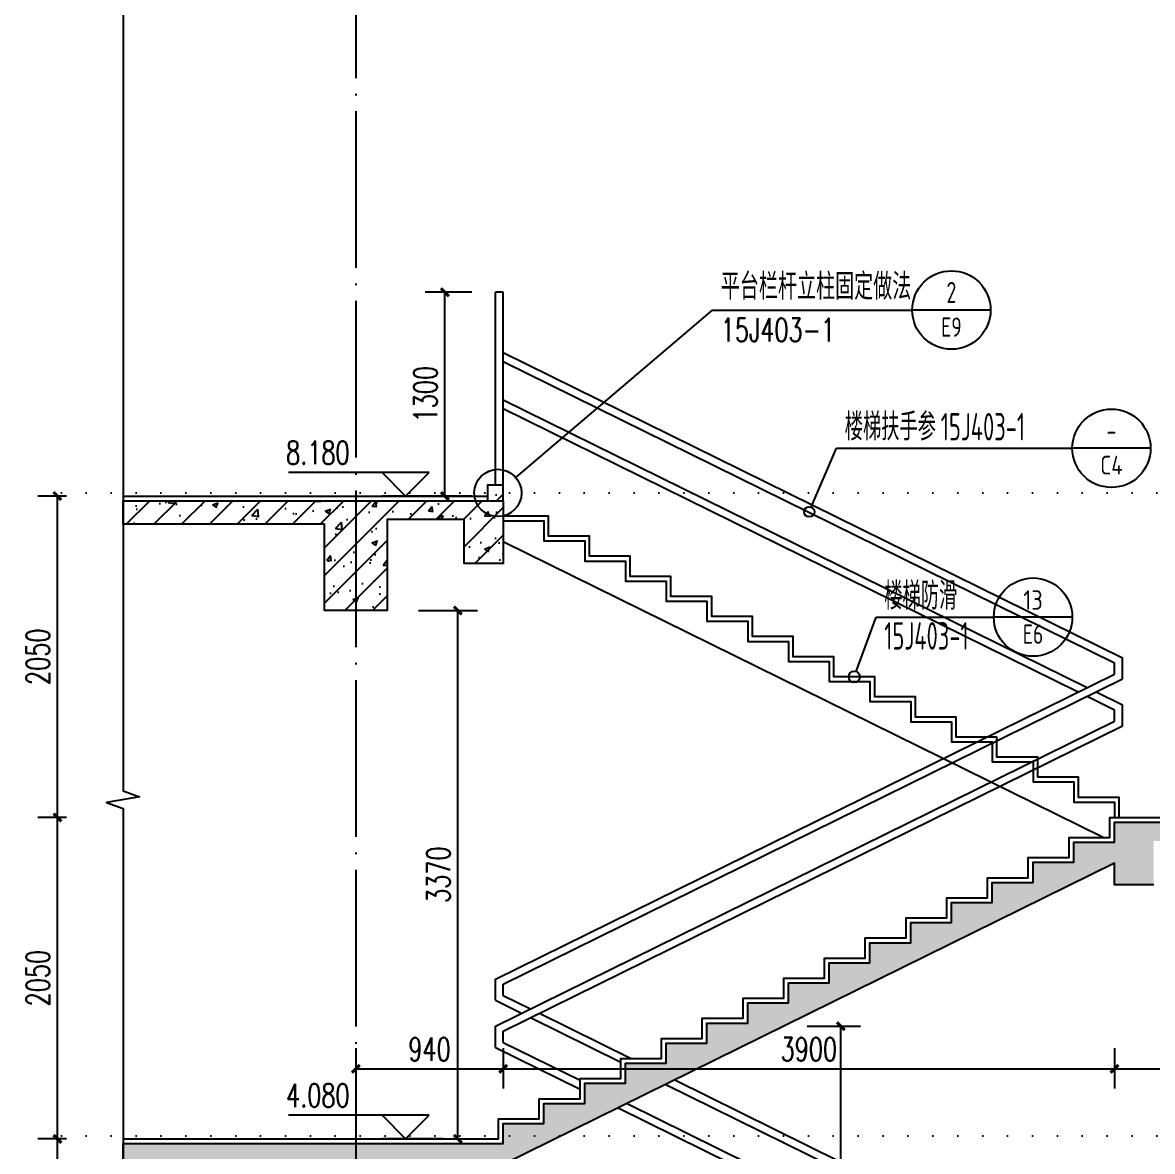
# Model space of a CAD drawing. Header units: millimetres. Extents: x -1048436 to -185795, y -983427 to 400387.
# Drawn here: x -597946 to -590738, y -676324 to -669124 of the extents above; entities that cross this region are included whole.
import ezdxf
from ezdxf.enums import TextEntityAlignment as Align

# ---------------------------------------------------------------- set-up
doc = ezdxf.new("R2010")
doc.units = ezdxf.units.MM
doc.header["$LTSCALE"] = 500
doc.linetypes.add('DOT2', pattern=[3.175, 0, -3.175])
doc.linetypes.add('DOTE', pattern=[2.42, 2, -0.2, 0.02, -0.2])
for name, color, linetype in [('PUB_DIM', 3, 'Continuous'), ('建-填充', 9, 'Continuous'), ('建-墙-完成面', 95, 'Continuous'), ('建-墙-混凝土墙', 6, 'Continuous'), ('建-文字', 4, 'Continuous'), ('建-楼层线', 1, 'DOT2'), ('建-楼梯-扶手栏杆', 3, 'Continuous'), ('建-符号', 13, 'Continuous'), ('建-轴线', 16, 'DOTE')]:
    doc.layers.add(name, color=color, linetype=linetype)
doc.styles.add('_TCH_DIM', font='SIMPLEX', dxfattribs={"bigfont": 'GBCBIG'})
doc.styles.add('_TCH_DIM_T3', font='SIMPLEX', dxfattribs={"width": 0.705882, "bigfont": 'GBCBIG'})
doc.styles.add('XD2008', font='xd-hzs.shx', dxfattribs={"width": 0.7, "bigfont": 'xd-hztxt.shx'})
doc.dimstyles.new('_TCH_ARCH&&50', dxfattribs={"dimtxt": 148.75, "dimasz": 50, "dimexe": 125, "dimexo": 150, "dimgap": 50, "dimtad": 1, "dimdec": 0, "dimzin": 0, "dimdsep": 46, "dimtxsty": '_TCH_DIM_T3', "dimblk": 'ARCHTICK', "dimcen": 0.09, "dimclrt": 7, "dimazin": 2, "dimtfac": 1, "dimtdec": 0, "dimtix": 1, "dimtmove": 2, "dimatfit": 3, "dimldrblk": 'ARCHTICK', "dimfxl": 1, "dimtolj": 1, "dimtzin": 0, "dimarcsym": 0})

# ---------------------------------------------------------------- blocks, each defined once
blk = doc.blocks.new('_ArchTick')
at = {"color": 0, "linetype": 'ByBlock', "const_width": 0.4}
blk.add_lwpolyline([(-0.5, -0.5), (0.5, 0.5)], dxfattribs=at)
blk = doc.blocks.new('*D950')
at = {"layer": 'Defpoints', "color": 0, "transparency": 16777216}
for p in [(-595569.4, -672873.7), (-595169, -672873.7), (-595569.4, -676243.7)]:
    blk.add_point(p, dxfattribs=at)
at = {"layer": 'PUB_DIM', "color": 0, "lineweight": -2, "transparency": 16777216}
for p, q in [((-595419.4, -672873.7), (-595044, -672873.7)), ((-595169, -676243.7), (-595169, -672873.7)), ((-595419.4, -676243.7), (-595044, -676243.7))]:
    blk.add_line(p, q, dxfattribs=at)
at = {"layer": 'PUB_DIM', "color": 0, "lineweight": -2, "transparency": 16777216, "xscale": 50, "yscale": 50, "zscale": 50}
for p, rotation in [((-595169, -672873.7), 90), ((-595169, -676243.7), 270)]:
    blk.add_blockref('_ArchTick', p, dxfattribs=dict(at, rotation=rotation))
at = {"layer": 'PUB_DIM', "color": 7, "transparency": 16777216, "insert": (-595293.3, -674558.7), "char_height": 148.75, "attachment_point": 5, "rotation": 90, "style": '_TCH_DIM_T3'}
blk.add_mtext('\\A1;3370', dxfattribs=at)
blk = doc.blocks.new('*D951')
at = {"layer": 'Defpoints', "color": 0, "transparency": 16777216}
for p in [(-593089.6, -675525.3), (-592725.8, -675525.3), (-593089.6, -679062.4)]:
    blk.add_point(p, dxfattribs=at)
at = {"layer": 'PUB_DIM', "color": 0, "lineweight": -2, "transparency": 16777216}
for p, q in [((-592939.6, -675525.3), (-592600.8, -675525.3)), ((-592725.8, -679062.4), (-592725.8, -675525.3)), ((-592939.6, -679062.4), (-592600.8, -679062.4))]:
    blk.add_line(p, q, dxfattribs=at)
at = {"layer": 'PUB_DIM', "color": 0, "lineweight": -2, "transparency": 16777216, "xscale": 50, "yscale": 50, "zscale": 50}
for p, rotation in [((-592725.8, -675525.3), 90), ((-592725.8, -679062.4), 270)]:
    blk.add_blockref('_ArchTick', p, dxfattribs=dict(at, rotation=rotation))
at = {"layer": 'PUB_DIM', "color": 7, "transparency": 16777216, "insert": (-592850.2, -677293.9), "char_height": 148.75, "attachment_point": 5, "rotation": 90, "style": '_TCH_DIM_T3'}
blk.add_mtext('\\A1;3537', dxfattribs=at)
blk = doc.blocks.new('*D953')
at = {"layer": 'Defpoints', "color": 0, "transparency": 16777216}
for p in [(-595251.5, -670843.7), (-594929.6, -670843.7), (-594929.6, -672143.7)]:
    blk.add_point(p, dxfattribs=at)
at = {"layer": 'PUB_DIM', "color": 0, "lineweight": -2, "transparency": 16777216}
for p, q in [((-595079.6, -670843.7), (-595376.5, -670843.7)), ((-595251.5, -672143.7), (-595251.5, -670843.7)), ((-595079.6, -672143.7), (-595376.5, -672143.7))]:
    blk.add_line(p, q, dxfattribs=at)
at = {"layer": 'PUB_DIM', "color": 0, "lineweight": -2, "transparency": 16777216, "xscale": 50, "yscale": 50, "zscale": 50}
for p, rotation in [((-595251.5, -670843.7), 90), ((-595251.5, -672143.7), 270)]:
    blk.add_blockref('_ArchTick', p, dxfattribs=dict(at, rotation=rotation))
at = {"layer": 'PUB_DIM', "color": 7, "transparency": 16777216, "insert": (-595375.9, -671493.7), "char_height": 148.75, "attachment_point": 5, "rotation": 90, "style": '_TCH_DIM_T3'}
blk.add_mtext('\\A1;1300', dxfattribs=at)
blk = doc.blocks.new('*D2105')
at = {"layer": 'Defpoints', "color": 0, "transparency": 16777216}
for p in [(-595819.6, -675514.7), (-594879.6, -675514.7), (-594879.6, -675797)]:
    blk.add_point(p, dxfattribs=at)
at = {"layer": 'PUB_DIM', "color": 0, "lineweight": -2, "transparency": 16777216}
for p, q in [((-595819.6, -675664.7), (-595819.6, -675922)), ((-594879.6, -675664.7), (-594879.6, -675922)), ((-595819.6, -675797), (-594879.6, -675797))]:
    blk.add_line(p, q, dxfattribs=at)
at = {"layer": 'PUB_DIM', "color": 0, "lineweight": -2, "transparency": 16777216, "xscale": 50, "yscale": 50, "zscale": 50, "rotation": 180}
blk.add_blockref('_ArchTick', (-595819.6, -675797), dxfattribs=at)
at = {"layer": 'PUB_DIM', "color": 0, "lineweight": -2, "transparency": 16777216, "xscale": 50, "yscale": 50, "zscale": 50}
blk.add_blockref('_ArchTick', (-594879.6, -675797), dxfattribs=at)
at = {"layer": 'PUB_DIM', "color": 7, "transparency": 16777216, "insert": (-595349.6, -675672.6), "char_height": 148.75, "attachment_point": 5, "style": '_TCH_DIM_T3'}
blk.add_mtext('\\A1;940', dxfattribs=at)
blk = doc.blocks.new('*D2106')
at = {"layer": 'Defpoints', "color": 0, "transparency": 16777216}
for p in [(-594879.6, -675514.7), (-590979.6, -675514.7), (-590979.6, -675797)]:
    blk.add_point(p, dxfattribs=at)
at = {"layer": 'PUB_DIM', "color": 0, "lineweight": -2, "transparency": 16777216}
for p, q in [((-594879.6, -675664.7), (-594879.6, -675922)), ((-590979.6, -675664.7), (-590979.6, -675922)), ((-594879.6, -675797), (-590979.6, -675797))]:
    blk.add_line(p, q, dxfattribs=at)
at = {"layer": 'PUB_DIM', "color": 0, "lineweight": -2, "transparency": 16777216, "xscale": 50, "yscale": 50, "zscale": 50, "rotation": 180}
blk.add_blockref('_ArchTick', (-594879.6, -675797), dxfattribs=at)
at = {"layer": 'PUB_DIM', "color": 0, "lineweight": -2, "transparency": 16777216, "xscale": 50, "yscale": 50, "zscale": 50}
blk.add_blockref('_ArchTick', (-590979.6, -675797), dxfattribs=at)
at = {"layer": 'PUB_DIM', "color": 7, "transparency": 16777216, "insert": (-592929.6, -675672.6), "char_height": 148.75, "attachment_point": 5, "style": '_TCH_DIM_T3'}
blk.add_mtext('\\A1;3900', dxfattribs=at)
blk = doc.blocks.new('*D2107')
at = {"layer": 'Defpoints', "color": 0, "transparency": 16777216}
for p in [(-590979.6, -675514.7), (-589319.6, -675514.7), (-589319.6, -675797)]:
    blk.add_point(p, dxfattribs=at)
at = {"layer": 'PUB_DIM', "color": 0, "lineweight": -2, "transparency": 16777216}
for p, q in [((-590979.6, -675664.7), (-590979.6, -675922)), ((-589319.6, -675664.7), (-589319.6, -675922)), ((-590979.6, -675797), (-589319.6, -675797))]:
    blk.add_line(p, q, dxfattribs=at)
at = {"layer": 'PUB_DIM', "color": 0, "lineweight": -2, "transparency": 16777216, "xscale": 50, "yscale": 50, "zscale": 50, "rotation": 180}
blk.add_blockref('_ArchTick', (-590979.6, -675797), dxfattribs=at)
at = {"layer": 'PUB_DIM', "color": 0, "lineweight": -2, "transparency": 16777216, "xscale": 50, "yscale": 50, "zscale": 50}
blk.add_blockref('_ArchTick', (-589319.6, -675797), dxfattribs=at)
at = {"layer": 'PUB_DIM', "color": 7, "transparency": 16777216, "insert": (-590149.6, -675672.6), "char_height": 148.75, "attachment_point": 5, "style": '_TCH_DIM_T3'}
blk.add_mtext('\\A1;1660', dxfattribs=at)
blk = doc.blocks.new('*D2121')
at = {"layer": 'Defpoints', "color": 0, "transparency": 16777216}
for p in [(-597723.7, -676243.7), (-597515.2, -676243.7), (-597515.2, -678293.7)]:
    blk.add_point(p, dxfattribs=at)
at = {"layer": 'PUB_DIM', "color": 0, "lineweight": -2, "transparency": 16777216}
for p, q in [((-597665.2, -676243.7), (-597848.7, -676243.7)), ((-597723.7, -678293.7), (-597723.7, -676243.7)), ((-597665.2, -678293.7), (-597848.7, -678293.7))]:
    blk.add_line(p, q, dxfattribs=at)
at = {"layer": 'PUB_DIM', "color": 0, "lineweight": -2, "transparency": 16777216, "xscale": 50, "yscale": 50, "zscale": 50}
for p, rotation in [((-597723.7, -676243.7), 90), ((-597723.7, -678293.7), 270)]:
    blk.add_blockref('_ArchTick', p, dxfattribs=dict(at, rotation=rotation))
at = {"layer": 'PUB_DIM', "color": 7, "transparency": 16777216, "insert": (-597848.1, -677268.7), "char_height": 148.75, "attachment_point": 5, "rotation": 90, "style": '_TCH_DIM_T3'}
blk.add_mtext('\\A1;2050', dxfattribs=at)
blk = doc.blocks.new('*D2122')
at = {"layer": 'Defpoints', "color": 0, "transparency": 16777216}
for p in [(-597723.7, -674193.7), (-597515.2, -674193.7), (-597515.2, -676243.7)]:
    blk.add_point(p, dxfattribs=at)
at = {"layer": 'PUB_DIM', "color": 0, "lineweight": -2, "transparency": 16777216}
for p, q in [((-597665.2, -674193.7), (-597848.7, -674193.7)), ((-597723.7, -676243.7), (-597723.7, -674193.7)), ((-597665.2, -676243.7), (-597848.7, -676243.7))]:
    blk.add_line(p, q, dxfattribs=at)
at = {"layer": 'PUB_DIM', "color": 0, "lineweight": -2, "transparency": 16777216, "xscale": 50, "yscale": 50, "zscale": 50}
for p, rotation in [((-597723.7, -674193.7), 90), ((-597723.7, -676243.7), 270)]:
    blk.add_blockref('_ArchTick', p, dxfattribs=dict(at, rotation=rotation))
at = {"layer": 'PUB_DIM', "color": 7, "transparency": 16777216, "insert": (-597848.1, -675218.7), "char_height": 148.75, "attachment_point": 5, "rotation": 90, "style": '_TCH_DIM_T3'}
blk.add_mtext('\\A1;2050', dxfattribs=at)
blk = doc.blocks.new('*D2123')
at = {"layer": 'Defpoints', "color": 0, "transparency": 16777216}
for p in [(-597723.7, -672143.7), (-597515.2, -672143.7), (-597515.2, -674193.7)]:
    blk.add_point(p, dxfattribs=at)
at = {"layer": 'PUB_DIM', "color": 0, "lineweight": -2, "transparency": 16777216}
for p, q in [((-597665.2, -672143.7), (-597848.7, -672143.7)), ((-597723.7, -674193.7), (-597723.7, -672143.7)), ((-597665.2, -674193.7), (-597848.7, -674193.7))]:
    blk.add_line(p, q, dxfattribs=at)
at = {"layer": 'PUB_DIM', "color": 0, "lineweight": -2, "transparency": 16777216, "xscale": 50, "yscale": 50, "zscale": 50}
for p, rotation in [((-597723.7, -672143.7), 90), ((-597723.7, -674193.7), 270)]:
    blk.add_blockref('_ArchTick', p, dxfattribs=dict(at, rotation=rotation))
at = {"layer": 'PUB_DIM', "color": 7, "transparency": 16777216, "insert": (-597848.1, -673168.7), "char_height": 148.75, "attachment_point": 5, "rotation": 90, "style": '_TCH_DIM_T3'}
blk.add_mtext('\\A1;2050', dxfattribs=at)

msp = doc.modelspace()

# ---------------------------------------------------------------- hatches: boundary and pattern name
at = {"layer": '建-填充'}
h = msp.add_hatch(dxfattribs=at)
h.set_pattern_fill('钢筋混凝土', color=256, scale=50, style=0)
h.set_pattern_definition([(45, (0, 0), (-88.388348, 88.388348), []), (50, (0, 0), (358.63009, -31.37607), [37.5, -412.5]), (355, (0, 0), (-69.37567, 376.09607), [30, -330]), (100.4514, (29.9, -2.6), (289.25469, 344.71977), [31.8701, -350.57106]), (46.1842, (0, 100), (533.62052, -82.7595), [56.25, -618.75]), (96.6356, (44.47, 93.1), (467.33135, 487.05894), [47.80514, -525.8565]), (351.1842, (0, 100), (467.33097, 487.0593), [45, -495]), (21, (50, 75), (298.45353, -201.30945), [37.5, -412.5]), (326, (50, 75), (121.65767, 362.57502), [30, -330]), (71.4514, (74.87, 58.22), (420.11131, 161.26525), [31.8701, -350.57106]), (37.5, (0, 0), (6.079928, 166.446927), [0, -326, 0, -335, 0, -331.25]), (7.5, (0, 0), (131.53477, 197.205856), [0, -191, 0, -318.5, 0, -126.25]), (327.5, (-111.5, 0), (266.911218, -11.277436), [0, -125, 0, -390, 0, -517.5]), (317.5, (-161.5, 0), (291.593085, 50.05249), [0, -162.5, 0, -259, 0, -367.5])])
h.paths.add_polyline_path([(-594879.6, -672173.7), (-594879.6, -672073.7), (-594979.6, -672073.7), (-594979.6, -672173.7)])
h = msp.add_hatch(dxfattribs=at)
h.set_pattern_fill('钢筋混凝土', color=256, scale=50, style=0)
h.set_pattern_definition([(45, (-284123.26, 714402.57), (-88.388348, 88.388348), []), (50, (-284123.26, 714402.57), (358.63009, -31.37607), [37.5, -412.5]), (355, (-284123.26, 714402.57), (-69.37567, 376.09607), [30, -330]), (100.4514, (-284093.37, 714399.95), (289.25469, 344.71977), [31.870095, -350.57106]), (46.1842, (-284123.26, 714502.57), (533.62052, -82.75951), [56.25, -618.75]), (96.6356, (-284078.8, 714495.67), (467.33135, 487.05894), [47.80514, -525.8565]), (351.1842, (-284123.26, 714502.57), (467.33097, 487.0593), [45, -495]), (21, (-284073.26, 714477.57), (298.453526, -201.309445), [37.5, -412.5]), (326, (-284073.26, 714477.57), (121.65767, 362.57502), [30, -330]), (71.4514, (-284048.4, 714460.8), (420.111314, 161.26525), [31.870095, -350.57106]), (37.5, (-284123.26, 714402.57), (6.079928, 166.446927), [0, -326, 0, -335, 0, -331.25]), (7.5, (-284123.26, 714402.57), (131.534769, 197.205856), [0, -191, 0, -318.5, 0, -126.25]), (327.5, (-284234.76, 714402.57), (266.911218, -11.277436), [0, -125, 0, -390, 0, -517.5]), (317.5, (-284284.76, 714402.57), (291.593085, 50.05249), [0, -162.5, 0, -259, 0, -367.5])])
h.paths.add_polyline_path([(-594879.6, -672173.7), (-594879.6, -672573.7), (-595129.6, -672573.7), (-595129.6, -672293.7), (-595619.6, -672293.7), (-595619.6, -672873.7), (-596019.6, -672873.7), (-596019.6, -672323.7), (-597304.9, -672323.7), (-597304.9, -672173.7)])
h = msp.add_hatch(dxfattribs=at)
h.set_pattern_fill('钢筋混凝土', color=256, scale=50, style=0)
h.set_pattern_definition([(45, (-284383.19, 718502.57), (-88.388348, 88.388348), []), (50, (-284383.2, 718502.57), (358.63009, -31.37607), [37.5, -412.5]), (355, (-284383.2, 718502.57), (-69.37567, 376.09607), [30, -330]), (100.4514, (-284353.3, 718499.95), (289.25469, 344.71977), [31.870095, -350.57106]), (46.1842, (-284383.2, 718602.57), (533.62052, -82.75951), [56.25, -618.75]), (96.6356, (-284338.7, 718595.67), (467.33135, 487.05894), [47.80514, -525.8565]), (351.1842, (-284383.2, 718602.57), (467.33097, 487.0593), [45, -495]), (21, (-284333.2, 718577.57), (298.453526, -201.309445), [37.5, -412.5]), (326, (-284333.2, 718577.57), (121.65767, 362.57502), [30, -330]), (71.4514, (-284308.3, 718560.8), (420.111314, 161.26525), [31.870095, -350.57106]), (37.5, (-284383.19, 718502.57), (6.079928, 166.446927), [0, -326, 0, -335, 0, -331.25]), (7.5, (-284383.19, 718502.57), (131.534769, 197.205856), [0, -191, 0, -318.5, 0, -126.25]), (327.5, (-284494.69, 718502.57), (266.911218, -11.277436), [0, -125, 0, -390, 0, -517.5]), (317.5, (-284544.69, 718502.57), (291.593085, 50.05249), [0, -162.5, 0, -259, 0, -367.5])])
h.paths.add_polyline_path([(-597304.9, -676423.7), (-597304.9, -676273.7), (-594879.6, -676273.7), (-594879.6, -676145.5), (-594619.6, -676145.5), (-594619.6, -676017.4), (-594359.6, -676017.4), (-594359.6, -675889.3), (-594099.6, -675889.3), (-594099.6, -675761.2), (-593839.6, -675761.2), (-593839.6, -675633), (-593579.6, -675633), (-593579.6, -675504.9), (-593319.6, -675504.9), (-593319.6, -675376.8), (-593059.6, -675376.8), (-593059.6, -675248.7), (-592799.6, -675248.7), (-592799.6, -675120.5), (-592539.6, -675120.5), (-592539.6, -674992.4), (-592279.6, -674992.4), (-592279.6, -674864.3), (-592019.6, -674864.3), (-592019.6, -674736.2), (-591759.6, -674736.2), (-591759.6, -674608), (-591499.6, -674608), (-591499.6, -674479.9), (-591239.6, -674479.9), (-591239.6, -674351.8), (-590979.6, -674351.8), (-590979.6, -674223.7), (-589069.6, -674223.7), (-589069.6, -674623.7), (-589319.6, -674623.7), (-589319.6, -674343.7), (-590729.6, -674343.7), (-590729.6, -674623.7), (-590979.6, -674623.7), (-590979.6, -674485.6), (-594879.6, -676407.4), (-594879.6, -676673.7), (-595129.6, -676673.7), (-595129.6, -676393.7), (-595619.6, -676393.7), (-595619.6, -676973.7), (-596019.6, -676973.7), (-596019.6, -676423.7)])

# ---------------------------------------------------------------- linework, layer by layer
msp.add_line((-595819.7, -676223.7), (-595819.6, -676223.7))
at = {"layer": '建-墙-完成面'}
for p, q in [((-597304.9, -672143.7), (-595819.6, -672143.7)), ((-597304.9, -676243.7), (-595919.7, -676243.7))]:
    msp.add_line(p, q, dxfattribs=at)
for points in [[(-595819.6, -672143.7), (-594979.6, -672143.7)], [(-590949.6, -674193.7), (-590949.6, -674193.7), (-590949.6, -674065.5), (-591209.6, -674065.5), (-591209.6, -673937.4), (-591469.6, -673937.4), (-591469.6, -673809.3), (-591729.6, -673809.3), (-591729.6, -673681.2), (-591989.6, -673681.2), (-591989.6, -673553), (-592249.6, -673553), (-592249.6, -673424.9), (-592509.6, -673424.9), (-592509.6, -673296.8), (-592769.6, -673296.8), (-592769.6, -673168.7), (-593029.6, -673168.7), (-593029.6, -673040.5), (-593289.6, -673040.5), (-593289.6, -672912.4), (-593549.6, -672912.4), (-593549.6, -672784.3), (-593809.6, -672784.3), (-593809.6, -672656.2), (-594069.6, -672656.2), (-594069.6, -672528), (-594329.6, -672528), (-594329.6, -672399.9), (-594589.6, -672399.9), (-594589.6, -672271.8), (-594879.6, -672271.8)], [(-595919.7, -676243.7), (-594909.6, -676243.7), (-594909.6, -676115.5), (-594649.6, -676115.5), (-594649.6, -675987.4), (-594389.6, -675987.4), (-594389.6, -675859.3), (-594129.6, -675859.3), (-594129.6, -675731.2), (-593869.6, -675731.2), (-593869.6, -675603), (-593609.6, -675603), (-593609.6, -675474.9), (-593349.6, -675474.9), (-593349.6, -675346.8), (-593089.6, -675346.8), (-593089.6, -675218.7), (-592829.6, -675218.7), (-592829.6, -675090.5), (-592569.6, -675090.5), (-592569.6, -674962.4), (-592309.6, -674962.4), (-592309.6, -674834.3), (-592049.6, -674834.3), (-592049.6, -674706.2), (-591789.6, -674706.2), (-591789.6, -674578), (-591529.6, -674578), (-591529.6, -674449.9), (-591269.6, -674449.9), (-591269.6, -674321.8), (-591009.6, -674321.8), (-591009.6, -674193.7), (-589069.6, -674193.7)]]:
    msp.add_lwpolyline(points, dxfattribs=at)
at = {"layer": '建-墙-混凝土墙'}
msp.add_lwpolyline([(-594879.6, -672173.7), (-594879.6, -672073.7), (-594979.6, -672073.7), (-594979.6, -672173.7), (-594879.6, -672173.7)], close=True, dxfattribs=at)
for points in [[(-594879.6, -672173.7), (-594879.6, -672573.7), (-595129.6, -672573.7), (-595129.6, -672293.7), (-595619.6, -672293.7), (-595619.6, -672873.7), (-596019.6, -672873.7), (-596019.6, -672323.7), (-597304.9, -672323.7), (-597304.9, -672173.7), (-594879.6, -672173.7)], [(-594879.6, -672301.8), (-594619.6, -672301.8), (-594619.6, -672429.9), (-594359.6, -672429.9), (-594359.6, -672558), (-594099.6, -672558), (-594099.6, -672686.2), (-593839.6, -672686.2), (-593839.6, -672814.3), (-593579.6, -672814.3), (-593579.6, -672942.4), (-593319.6, -672942.4), (-593319.6, -673070.5), (-593059.6, -673070.5), (-593059.6, -673198.7), (-592799.6, -673198.7), (-592799.6, -673326.8), (-592539.6, -673326.8), (-592539.6, -673454.9), (-592279.6, -673454.9), (-592279.6, -673583), (-592019.6, -673583), (-592019.6, -673711.2), (-591759.6, -673711.2), (-591759.6, -673839.3), (-591499.6, -673839.3), (-591499.6, -673967.4), (-591239.6, -673967.4), (-591239.6, -674095.5), (-590979.6, -674095.5), (-590979.6, -674193.7)], [(-591052, -674321.8), (-594879.6, -672435.6)], [(-597304.9, -676423.7), (-597304.9, -676273.7), (-594879.6, -676273.7), (-594879.6, -676145.5), (-594619.6, -676145.5), (-594619.6, -676017.4), (-594359.6, -676017.4), (-594359.6, -675889.3), (-594099.6, -675889.3), (-594099.6, -675761.2), (-593839.6, -675761.2), (-593839.6, -675633), (-593579.6, -675633), (-593579.6, -675504.9), (-593319.6, -675504.9), (-593319.6, -675376.8), (-593059.6, -675376.8), (-593059.6, -675248.7), (-592799.6, -675248.7), (-592799.6, -675120.5), (-592539.6, -675120.5), (-592539.6, -674992.4), (-592279.6, -674992.4), (-592279.6, -674864.3), (-592019.6, -674864.3), (-592019.6, -674736.2), (-591759.6, -674736.2), (-591759.6, -674608), (-591499.6, -674608), (-591499.6, -674479.9), (-591239.6, -674479.9), (-591239.6, -674351.8), (-590979.6, -674351.8), (-590979.6, -674223.7), (-589069.6, -674223.7)], [(-590729.6, -674623.7), (-590979.6, -674623.7), (-590979.6, -674485.6), (-594879.6, -676407.4)]]:
    msp.add_lwpolyline(points, dxfattribs=at)
at = {"layer": '建-楼层线', "ltscale": 0.1}
for p, q in [((-597698.2, -672123.7), (-587970.1, -672123.7)), ((-597698.2, -672123.7), (-587970.1, -672123.7)), ((-597698.2, -676223.7), (-587970.1, -676223.7))]:
    msp.add_line(p, q, dxfattribs=at)
at = {"layer": '建-楼梯-扶手栏杆'}
for p, q in [((-594879.6, -670843.7), (-594929.6, -670843.7)), ((-594929.6, -672073.7), (-594929.6, -670843.7)), ((-594879.6, -672173.7), (-594879.6, -670843.7)), ((-594879.6, -671228.9), (-594879.6, -671096.5)), ((-594879.6, -671228.9), (-590929.6, -673175.4)), ((-594879.6, -671284.6), (-590979.6, -673206.5)), ((-594879.6, -671528.9), (-594879.6, -671456.5)), ((-594879.6, -671528.9), (-591154, -673364.8)), ((-594879.6, -671584.6), (-591210.6, -673392.7)), ((-590929.6, -673310), (-590929.6, -673175.4)), ((-590929.6, -673310), (-590929.6, -673175.4)), ((-590979.6, -673278.9), (-590979.6, -673206.5)), ((-590979.6, -673278.9), (-590979.6, -673206.5)), ((-594929.6, -675225.4), (-590979.6, -673278.9)), ((-594879.6, -675256.5), (-590929.6, -673310)), ((-591154, -673420.5), (-590979.6, -673506.5)), ((-591154, -673420.5), (-590979.6, -673506.5)), ((-591097.5, -673392.7), (-590929.6, -673475.4)), ((-591097.5, -673392.7), (-590929.6, -673475.4)), ((-590929.6, -673610), (-590929.6, -673475.4)), ((-590929.6, -673610), (-590929.6, -673475.4)), ((-590979.6, -673578.9), (-590979.6, -673506.5)), ((-590979.6, -673578.9), (-590979.6, -673506.5)), ((-594929.6, -675525.4), (-590979.6, -673578.9)), ((-594879.6, -675556.5), (-590929.6, -673610)), ((-594929.6, -675360), (-594929.6, -675225.4)), ((-594879.6, -675328.9), (-594879.6, -675256.5)), ((-594929.6, -675360), (-594761.8, -675442.7)), ((-594879.6, -675328.9), (-594705.3, -675414.8)), ((-594705.3, -675470.5), (-594129.6, -675754.2)), ((-594648.7, -675442.7), (-594063.3, -675731.2)), ((-594929.6, -675660), (-594929.6, -675525.4)), ((-594879.6, -675628.9), (-594879.6, -675556.5)), ((-594879.6, -675628.9), (-594389.6, -675870.3)), ((-594929.6, -675660), (-594389.6, -675926.1)), ((-593785.3, -675868.2), (-591615.5, -676937.4)), ((-593841.9, -675896), (-591627.2, -676987.4)), ((-594146.2, -676046), (-591470.6, -677364.6)), ((-594089.7, -676018.2), (-591414, -677336.7))]:
    msp.add_line(p, q, dxfattribs=at)
at = {"layer": '建-符号'}
for p, q in [((-594798.7, -672025.9), (-593543.9, -670957)), ((-593543.9, -670957), (-592270, -670957)), ((-591770, -670957), (-592270, -670957)), ((-592914.1, -672213.9), (-592753.2, -671838.7)), ((-592753.2, -671838.7), (-591249, -671838.7)), ((-590749, -671838.7), (-591249, -671838.7)), ((-595352.4, -671993.7), (-596249.4, -671993.7)), ((-595502.4, -672143.7), (-595652.4, -671993.7)), ((-595502.4, -672143.7), (-595352.4, -671993.7)), ((-595263, -672143.7), (-595652.4, -672143.7)), ((-592627.3, -673263), (-592500.9, -672915.9)), ((-592500.9, -672915.9), (-591749.5, -672915.9)), ((-591249.5, -672915.9), (-591749.5, -672915.9)), ((-595352.4, -676093.7), (-596249.4, -676093.7)), ((-595502.4, -676243.7), (-595652.4, -676093.7)), ((-595502.4, -676243.7), (-595352.4, -676093.7)), ((-595263, -676243.7), (-595652.4, -676243.7))]:
    msp.add_line(p, q, dxfattribs=at)
msp.add_lwpolyline([(-597304.9, -666533.8), (-597304.9, -674023.8), (-597199.9, -674062), (-597409.9, -674099), (-597304.9, -674136.3), (-597304.9, -681626.2)], dxfattribs=at)
for centre, radius in [((-592020, -670957), 250), ((-590999, -671838.7), 250), ((-594913.5, -672123.7), 150.7), ((-592927, -672244.1), 32.8), ((-591499.5, -672915.9), 250), ((-592639.6, -673296.8), 36)]:
    msp.add_circle(centre, radius, dxfattribs=at)
at = {"layer": '建-轴线'}
msp.add_line((-595819.6, -666057.9), (-595819.6, -682195.1), dxfattribs=at)

# ---------------------------------------------------------------- texts
at = {"layer": '建-文字', "style": '_TCH_DIM'}
msp.add_text('平台栏杆立柱固定做法', height=168.79, dxfattribs=at).set_placement((-593491.4, -670891.5))
at = {"layer": '建-文字', "style": 'XD2008'}
for s, height, width, p, p2 in [('2', 133.4, 1.238095, (-592051.2, -670911.2), (-591988.9, -670911.2)), ('E9', 122.7, 1.238095, (-592085.5, -671127.2), (-591954.6, -671127.2)), ('-', 133.4, 0.962963, (-591030.1, -671792.8), (-590967.9, -671792.8)), ('C4', 119.71, 1.238095, (-591070.8, -672006.3), (-590927.2, -672006.3)), ('13', 124.14, 1.238095, (-591561.6, -672868.7), (-591437.4, -672868.7)), ('E6', 122.7, 1.238095, (-591564.9, -673086), (-591434, -673086))]:
    msp.add_text(s, height=height, dxfattribs=dict(at, width=width)).set_placement(p, p2, align=Align.FIT)
at = {"layer": '建-文字'}
for s, height, style, width, p in [('15J403-1', 148.75, '_TCH_DIM', 0.705882, (-593491.4, -671158.3)), ('楼梯扶手参', 175, 'XD2008', 0.7, (-592700.7, -671789)), ('15J403-1', 175, 'XD2008', 0.7, (-592088.2, -671789)), ('8.180', 148.75, '_TCH_DIM', 0.705882, (-596264.4, -671941.2)), ('楼梯防滑', 175, 'XD2008', 0.7, (-592448.4, -672867.5)), ('15J403-1', 175, 'XD2008', 0.7, (-592448.4, -673123.2)), ('4.080', 148.75, '_TCH_DIM', 0.705882, (-596264.4, -676041.2))]:
    msp.add_text(s, height=height, dxfattribs=dict(at, style=style, width=width)).set_placement(p)

# ---------------------------------------------------------------- dimensions: what is measured, and where the dimension line sits
at = {"layer": 'PUB_DIM'}
for p1, p2, distance, picture, middle in [((-594929.6, -672143.7), (-594929.6, -670843.7), 321.9, '*D953', (-595375.9, -671493.7)), ((-597515.2, -674193.7), (-597515.2, -672143.7), 208.5, '*D2123', (-597848.1, -673168.7)), ((-595569.4, -676243.7), (-595569.4, -672873.7), -400.4, '*D950', (-595293.3, -674558.7)), ((-597515.2, -676243.7), (-597515.2, -674193.7), 208.5, '*D2122', (-597848.1, -675218.7)), ((-593089.6, -679062.4), (-593089.6, -675525.3), -363.8, '*D951', (-592850.2, -677293.9)), ((-595819.6, -675514.7), (-594879.6, -675514.7), -282.3, '*D2105', (-595349.6, -675672.6)), ((-594879.6, -675514.7), (-590979.6, -675514.7), -282.3, '*D2106', (-592929.6, -675672.6)), ((-590979.6, -675514.7), (-589319.6, -675514.7), -282.3, '*D2107', (-590149.6, -675672.6)), ((-597515.2, -678293.7), (-597515.2, -676243.7), 208.5, '*D2121', (-597848.1, -677268.7))]:
    dim = msp.add_aligned_dim(p1=p1, p2=p2, distance=distance, dimstyle='_TCH_ARCH&&50', dxfattribs=at)
    dim.commit()
    dim.dimension.update_dxf_attribs({"geometry": picture, "text_midpoint": middle})

doc.saveas('drawing.dxf')
